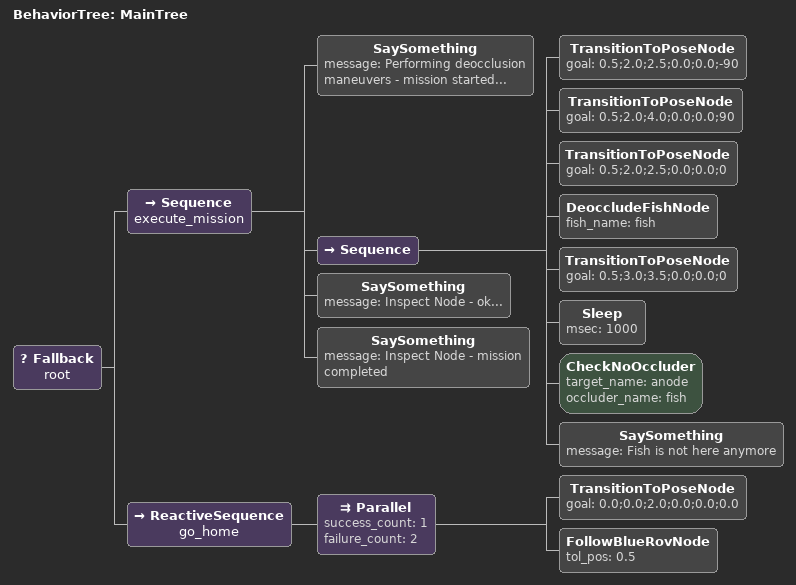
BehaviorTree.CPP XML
<root BTCPP_format="4" >

     <BehaviorTree ID="MainTree">
        <Fallback name="root">
            <Sequence name="execute_mission">
                <SaySomething   message="Performing deocclusion maneuvers - mission started..." />
                <Sequence>
                    <TransitionToPoseNode goal="0.5;2.0;2.5;0.0;0.0;-90"/> <!-- Anode right-->
                    <TransitionToPoseNode goal="0.5;2.0;4.0;0.0;0.0;90"/>
                    <TransitionToPoseNode goal="0.5;2.0;2.5;0.0;0.0;0"/>
                    <DeoccludeFishNode fish_name="fish"/>
                    <TransitionToPoseNode goal="0.5;3.0;3.5;0.0;0.0;0"/>
                    <Sleep msec="1000"/>
                    <CheckNoOccluder target_name="anode" occluder_name="fish"/>
                    <SaySomething   message="Fish is not here anymore" />
                </Sequence>
                <SaySomething   message="Inspect Node - ok..." />
                <SaySomething   message="Inspect Node - mission completed" />
            </Sequence>
            <ReactiveSequence name="go_home">
                <!-- TODO: isRobotHome -->
                <Parallel success_count="1" failure_count="2">
                    <TransitionToPoseNode goal="0.0;0.0;2.0;0.0;0.0;0.0"/>
                    <FollowBlueRovNode tol_pos="0.5" />
                </Parallel>
            </ReactiveSequence>
        </Fallback>
     </BehaviorTree>

 </root>
